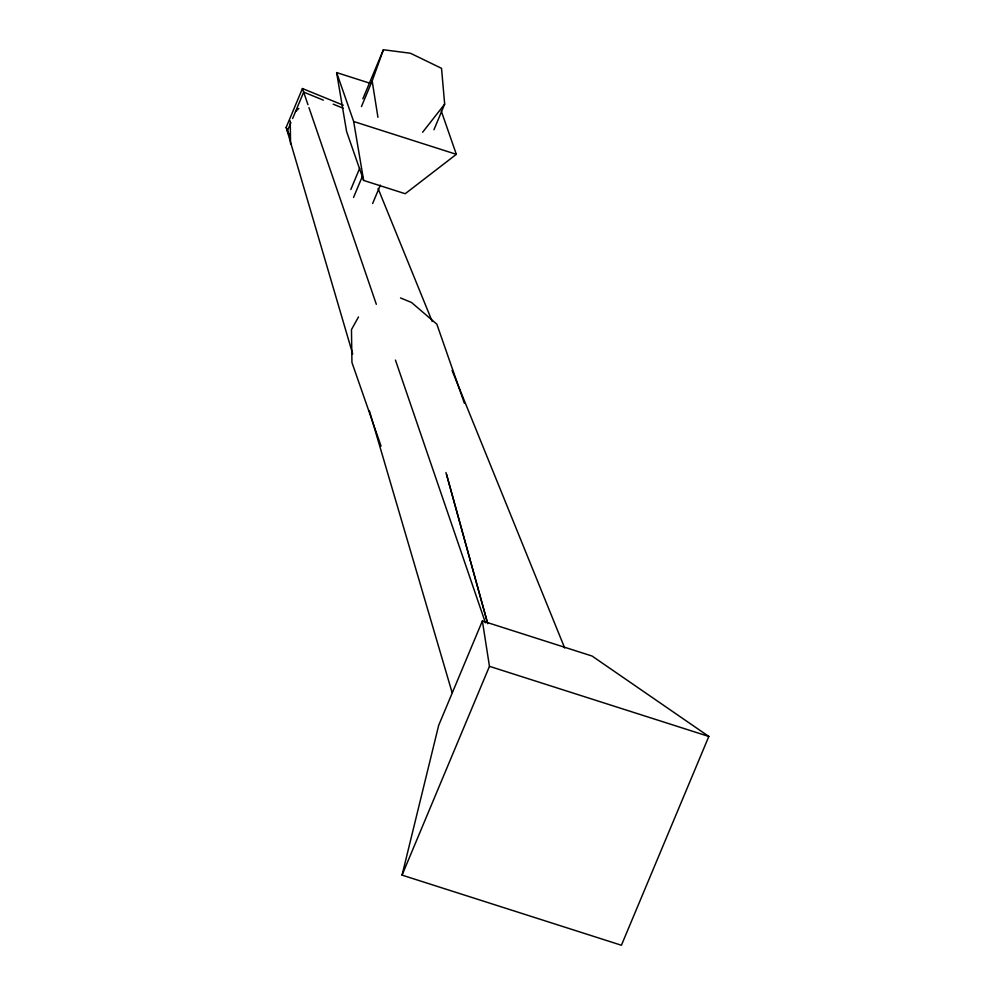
<?xml version="1.0" encoding="UTF-8"?>
<svg xmlns="http://www.w3.org/2000/svg" width="995" height="995" viewBox="0 0 995 995"><rect width="100%" height="100%" fill="white"/><g stroke="black" fill="none" stroke-linecap="round" stroke-linejoin="round"><path stroke-width="1.49" d="M402.055 875.127L438.671 725.367L482.376 620.967L592.05 656.028L708.826 736.449L621.415 945.25L402.055 875.127L489.465 666.327L482.376 620.967M361.446 106.577L372.167 80.968L383.398 49.75L410.45 53.245L441.531 68.332L444.665 104.139L433.944 129.748M352.715 354.033L286.174 127.372L302.43 88.543L343.275 105.196M290.901 122.621L287.418 130.942L289.197 135.258M292.642 118.467L303.674 92.112L323.387 100.147M362.864 98.791L383.398 49.75M350.812 189.51L359.68 168.304M353.561 197.408L362.429 176.202M372.64 203.502L380.326 185.132M358.498 316.932L351.471 329.594L351.944 362.503L381.06 446.096M422.614 132.26L444.665 104.139M295.552 111.527L298.798 108.48M441.32 111.166L456.344 154.325L405.214 193.726L363.635 180.431L346.596 131.514L336.633 72.585L370.376 83.369M336.633 72.585L353.66 121.502L456.344 154.325M489.465 666.327L708.826 736.449M333.25 104.177L343.101 108.194M400.525 297.94L411.495 302.468L436.83 324.134L464.416 403.323M286.174 127.372L289.122 134.549M378.1 188.552L432.228 321.534M452.078 370.451L564.7 648.031M302.43 88.543L307.965 104.686M308.96 107.622L376.334 304.308M395.438 360.078L485.423 622.808M369.344 410.699L452.091 692.52M446.506 474.192L487.737 623.728L445.959 472.513M353.66 121.502L363.635 180.431M372.167 80.968L377.938 117.286M290.241 120.905L290.565 143.939"/></g></svg>
